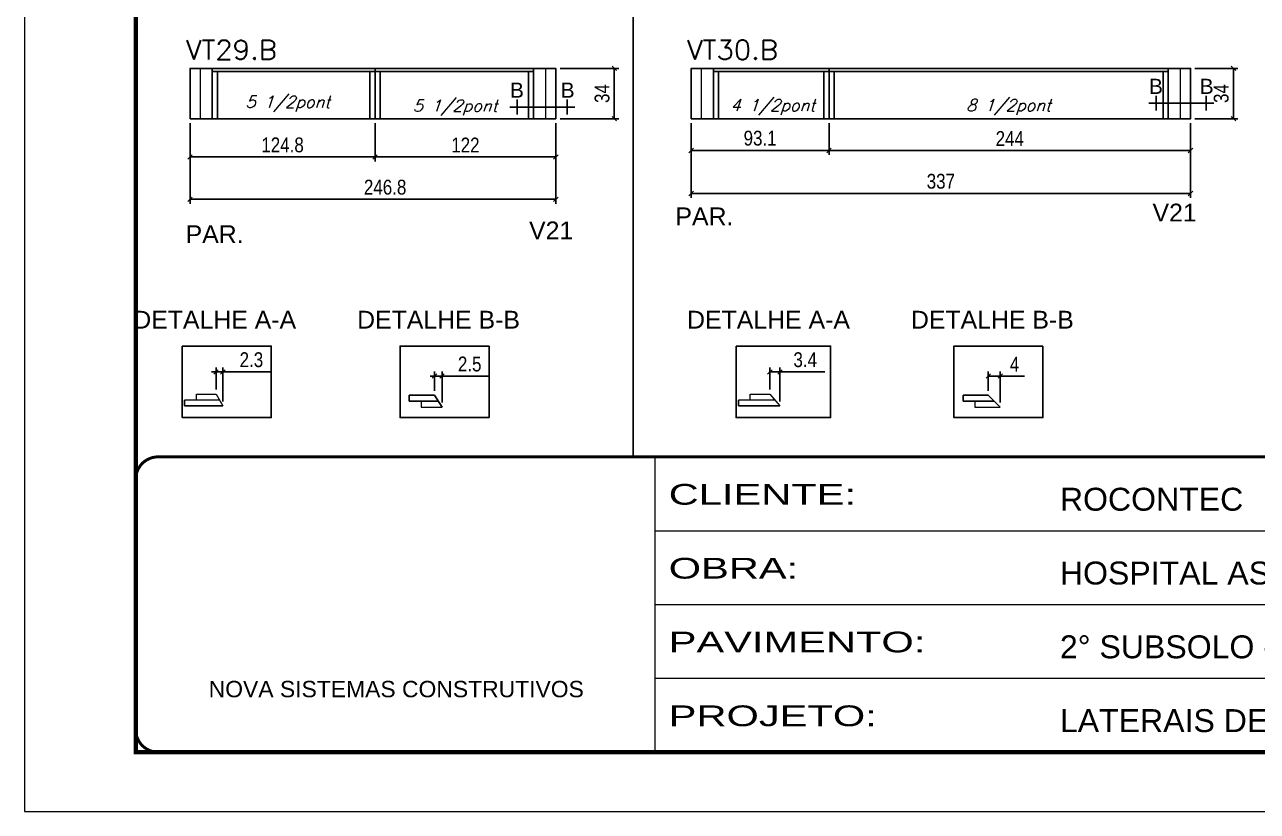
# Model space of a CAD drawing. Extents: x 137137 to 143418, y 10464 to 34486.
# Drawn here: x 138736 to 139568, y 26544 to 27075 of the extents above; entities that cross this region are included whole.
import ezdxf
from ezdxf.enums import TextEntityAlignment as Align

# ---------------------------------------------------------------- set-up
doc = ezdxf.new("R2010")
doc.units = 0
doc.linetypes.add('CONTINUO', pattern=[0])
doc.linetypes.add('DASHED', pattern=[0.75, 0.5, -0.25])
for name, color, linetype in [('5', 5, 'Continuous'), ('COTA', 241, 'Continuous'), ('detalhes', 4, 'Continuous'), ('Painéis', 200, 'Continuous'), ('SARR_2.2x7', 40, 'Continuous'), ('SARR_3.5x7', 81, 'Continuous'), ('texto', 7, 'Continuous')]:
    doc.layers.add(name, color=color, linetype=linetype)
for name, color, linetype, lineweight in [('Escoras', 2, 'Continuous', 25), ('Folhas', 255, 'Continuous', 9), ('Sarr 2.2x7', 40, 'Continuous', 9), ('SARRAFO DE PRESSAO', 251, 'DASHED', 9), ('Texto Seção', 7, 'Continuous', 15)]:
    doc.layers.add(name, color=color, linetype=linetype, lineweight=lineweight)
doc.styles.add('ARIAL', font='arial.ttf')
doc.styles.add('COTA TECNICA', font='techl___.ttf', dxfattribs={"height": 10})
doc.styles.add('REGUA-120', font='ROMANS.shx', dxfattribs={"height": 15})
doc.styles.add('Romans', font='romans.shx')
doc.styles.get("Standard").update_dxf_attribs({"font": 'arial.ttf'})
doc.styles.add('Tecnologia', font='')
doc.styles.get('Tecnologia').set_extended_font_data('Forgotten Futurist')
doc.dimstyles.new('PAINEL', dxfattribs={"dimtxt": 10, "dimasz": 3, "dimexe": 3, "dimexo": 3, "dimgap": 3, "dimtad": 1, "dimdec": 1, "dimzin": 12, "dimdsep": 46, "dimtxsty": 'COTA TECNICA', "dimblk1": 'OBLIQUE', "dimblk2": 'OBLIQUE', "dimsah": 1, "dimcen": 0.9, "dimclrd": 4, "dimclre": 4, "dimclrt": 240, "dimadec": 1, "dimazin": 3, "dimtfac": 1, "dimtdec": 1, "dimtmove": 0, "dimatfit": 3, "dimfxl": 1, "dimtolj": 1, "dimtzin": 12, "dimarcsym": 0})

# ---------------------------------------------------------------- blocks, each defined once
blk = doc.blocks.new('_Oblique')
at = {"color": 0, "linetype": 'ByBlock', "lineweight": -2}
blk.add_line((-0.5, -0.5), (0.5, 0.5), dxfattribs=at)
blk = doc.blocks.new('*D285')
at = {"layer": 'COTA', "color": 4, "linetype": 'ByBlock', "lineweight": -2, "transparency": 16777216}
for p, q in [((139525.64, 27045.82), (139554.61, 27045.82)), ((139551.61, 27045.82), (139551.61, 27011.82)), ((139525.64, 27011.82), (139554.61, 27011.82))]:
    blk.add_line(p, q, dxfattribs=at)
at = {"layer": 'Defpoints', "color": 0, "linetype": 'ByBlock', "transparency": 16777216}
for p in [(139522.64, 27045.82), (139522.64, 27011.82), (139551.61, 27011.82)]:
    blk.add_point(p, dxfattribs=at)
at = {"layer": 'COTA', "color": 4, "linetype": 'ByBlock', "lineweight": -2, "transparency": 16777216, "xscale": 3, "yscale": 3, "zscale": 3}
for p, rotation in [((139551.61, 27045.82), 90), ((139551.61, 27011.82), 270)]:
    blk.add_blockref('_Oblique', p, dxfattribs=dict(at, rotation=rotation))
at = {"layer": 'COTA', "color": 240, "linetype": 'ByBlock', "transparency": 16777216, "insert": (139543.39, 27028.82), "char_height": 10, "attachment_point": 5, "rotation": 90, "style": 'COTA TECNICA'}
blk.add_mtext('\\A1;34', dxfattribs=at)
blk = doc.blocks.new('*D286')
at = {"layer": 'Defpoints', "color": 0, "linetype": 'ByBlock', "transparency": 16777216}
for p in [(139185.64, 27011.82), (139522.64, 27011.82), (139185.64, 26961.35)]:
    blk.add_point(p, dxfattribs=at)
at = {"layer": 'Escoras', "color": 4, "linetype": 'ByBlock', "lineweight": -2, "transparency": 16777216}
for p, q in [((139185.64, 27008.82), (139185.64, 26958.35)), ((139522.64, 27008.82), (139522.64, 26958.35)), ((139522.64, 26961.35), (139185.64, 26961.35))]:
    blk.add_line(p, q, dxfattribs=at)
at = {"layer": 'Escoras', "color": 4, "linetype": 'ByBlock', "lineweight": -2, "transparency": 16777216, "xscale": 3, "yscale": 3, "zscale": 3, "rotation": 180}
blk.add_blockref('_Oblique', (139185.64, 26961.35), dxfattribs=at)
at = {"layer": 'Escoras', "color": 4, "linetype": 'ByBlock', "lineweight": -2, "transparency": 16777216, "xscale": 3, "yscale": 3, "zscale": 3}
blk.add_blockref('_Oblique', (139522.64, 26961.35), dxfattribs=at)
at = {"layer": 'Escoras', "color": 240, "linetype": 'ByBlock', "transparency": 16777216, "insert": (139354.14, 26969.57), "char_height": 10, "attachment_point": 5, "style": 'COTA TECNICA'}
blk.add_mtext('\\A1;337', dxfattribs=at)
blk = doc.blocks.new('*D837')
at = {"layer": 'Defpoints', "color": 0, "linetype": 'ByBlock', "transparency": 16777216}
for p in [(139185.64, 27011.82), (139278.69, 27011.82), (139278.69, 26990.39)]:
    blk.add_point(p, dxfattribs=at)
at = {"layer": 'Escoras', "color": 4, "linetype": 'ByBlock', "lineweight": -2, "transparency": 16777216}
for p, q in [((139185.64, 27008.82), (139185.64, 26987.39)), ((139278.69, 27008.82), (139278.69, 26987.39)), ((139185.64, 26990.39), (139278.69, 26990.39))]:
    blk.add_line(p, q, dxfattribs=at)
at = {"layer": 'Escoras', "color": 4, "linetype": 'ByBlock', "lineweight": -2, "transparency": 16777216, "xscale": 3, "yscale": 3, "zscale": 3, "rotation": 180}
blk.add_blockref('_Oblique', (139185.64, 26990.39), dxfattribs=at)
at = {"layer": 'Escoras', "color": 4, "linetype": 'ByBlock', "lineweight": -2, "transparency": 16777216, "xscale": 3, "yscale": 3, "zscale": 3}
blk.add_blockref('_Oblique', (139278.69, 26990.39), dxfattribs=at)
at = {"layer": 'Escoras', "color": 240, "linetype": 'ByBlock', "transparency": 16777216, "insert": (139232.16, 26998.64), "char_height": 10, "attachment_point": 5, "style": 'COTA TECNICA'}
blk.add_mtext('\\A1;93.1', dxfattribs=at)
blk = doc.blocks.new('*D838')
at = {"layer": 'Defpoints', "color": 0, "linetype": 'ByBlock', "transparency": 16777216}
for p in [(139278.69, 27011.82), (139522.64, 27011.82), (139522.64, 26990.39)]:
    blk.add_point(p, dxfattribs=at)
at = {"layer": 'Escoras', "color": 4, "linetype": 'ByBlock', "lineweight": -2, "transparency": 16777216}
for p, q in [((139278.69, 27008.82), (139278.69, 26987.39)), ((139522.64, 27008.82), (139522.64, 26987.39)), ((139278.69, 26990.39), (139522.64, 26990.39))]:
    blk.add_line(p, q, dxfattribs=at)
at = {"layer": 'Escoras', "color": 4, "linetype": 'ByBlock', "lineweight": -2, "transparency": 16777216, "xscale": 3, "yscale": 3, "zscale": 3, "rotation": 180}
blk.add_blockref('_Oblique', (139278.69, 26990.39), dxfattribs=at)
at = {"layer": 'Escoras', "color": 4, "linetype": 'ByBlock', "lineweight": -2, "transparency": 16777216, "xscale": 3, "yscale": 3, "zscale": 3}
blk.add_blockref('_Oblique', (139522.64, 26990.39), dxfattribs=at)
at = {"layer": 'Escoras', "color": 240, "linetype": 'ByBlock', "transparency": 16777216, "insert": (139400.66, 26998.47), "char_height": 10, "attachment_point": 5, "style": 'COTA TECNICA'}
blk.add_mtext('\\A1;244', dxfattribs=at)
blk = doc.blocks.new('*D293')
at = {"layer": 'COTA', "color": 4, "linetype": 'ByBlock', "lineweight": -2, "transparency": 16777216}
for p, q in [((139097.25, 27045.82), (139136.75, 27045.82)), ((139133.75, 27045.82), (139133.75, 27011.82)), ((139097.25, 27011.82), (139136.75, 27011.82))]:
    blk.add_line(p, q, dxfattribs=at)
at = {"layer": 'Defpoints', "color": 0, "linetype": 'ByBlock', "transparency": 16777216}
for p in [(139094.25, 27045.82), (139094.25, 27011.82), (139133.75, 27011.82)]:
    blk.add_point(p, dxfattribs=at)
at = {"layer": 'COTA', "color": 4, "linetype": 'ByBlock', "lineweight": -2, "transparency": 16777216, "xscale": 3, "yscale": 3, "zscale": 3}
for p, rotation in [((139133.75, 27045.82), 90), ((139133.75, 27011.82), 270)]:
    blk.add_blockref('_Oblique', p, dxfattribs=dict(at, rotation=rotation))
at = {"layer": 'COTA', "color": 240, "linetype": 'ByBlock', "transparency": 16777216, "insert": (139125.53, 27028.82), "char_height": 10, "attachment_point": 5, "rotation": 90, "style": 'COTA TECNICA'}
blk.add_mtext('\\A1;34', dxfattribs=at)
blk = doc.blocks.new('*D294')
at = {"layer": 'Defpoints', "color": 0, "linetype": 'ByBlock', "transparency": 16777216}
for p in [(138847.45, 27011.82), (139094.25, 27011.82), (138847.45, 26957.44)]:
    blk.add_point(p, dxfattribs=at)
at = {"layer": 'Escoras', "color": 4, "linetype": 'ByBlock', "lineweight": -2, "transparency": 16777216}
for p, q in [((138847.45, 27008.82), (138847.45, 26954.44)), ((139094.25, 27008.82), (139094.25, 26954.44)), ((139094.25, 26957.44), (138847.45, 26957.44))]:
    blk.add_line(p, q, dxfattribs=at)
at = {"layer": 'Escoras', "color": 4, "linetype": 'ByBlock', "lineweight": -2, "transparency": 16777216, "xscale": 3, "yscale": 3, "zscale": 3, "rotation": 180}
blk.add_blockref('_Oblique', (138847.45, 26957.44), dxfattribs=at)
at = {"layer": 'Escoras', "color": 4, "linetype": 'ByBlock', "lineweight": -2, "transparency": 16777216, "xscale": 3, "yscale": 3, "zscale": 3}
blk.add_blockref('_Oblique', (139094.25, 26957.44), dxfattribs=at)
at = {"layer": 'Escoras', "color": 240, "linetype": 'ByBlock', "transparency": 16777216, "insert": (138979.07, 26965.56), "char_height": 10, "attachment_point": 5, "style": 'COTA TECNICA'}
blk.add_mtext('\\A1;246.8', dxfattribs=at)
blk = doc.blocks.new('*D841')
at = {"layer": 'Defpoints', "color": 0, "linetype": 'ByBlock', "transparency": 16777216}
for p in [(138847.45, 27011.82), (138972.25, 27011.82), (138972.25, 26986)]:
    blk.add_point(p, dxfattribs=at)
at = {"layer": 'Escoras', "color": 4, "linetype": 'ByBlock', "lineweight": -2, "transparency": 16777216}
for p, q in [((138847.45, 27008.82), (138847.45, 26983)), ((138972.25, 27008.82), (138972.25, 26983)), ((138847.45, 26986), (138972.25, 26986))]:
    blk.add_line(p, q, dxfattribs=at)
at = {"layer": 'Escoras', "color": 4, "linetype": 'ByBlock', "lineweight": -2, "transparency": 16777216, "xscale": 3, "yscale": 3, "zscale": 3, "rotation": 180}
blk.add_blockref('_Oblique', (138847.45, 26986), dxfattribs=at)
at = {"layer": 'Escoras', "color": 4, "linetype": 'ByBlock', "lineweight": -2, "transparency": 16777216, "xscale": 3, "yscale": 3, "zscale": 3}
blk.add_blockref('_Oblique', (138972.25, 26986), dxfattribs=at)
at = {"layer": 'Escoras', "color": 240, "linetype": 'ByBlock', "transparency": 16777216, "insert": (138909.85, 26994.09), "char_height": 10, "attachment_point": 5, "style": 'COTA TECNICA'}
blk.add_mtext('\\A1;124.8', dxfattribs=at)
blk = doc.blocks.new('*D842')
at = {"layer": 'Defpoints', "color": 0, "linetype": 'ByBlock', "transparency": 16777216}
for p in [(138972.25, 27011.82), (139094.25, 27011.82), (139094.25, 26986)]:
    blk.add_point(p, dxfattribs=at)
at = {"layer": 'Escoras', "color": 4, "linetype": 'ByBlock', "lineweight": -2, "transparency": 16777216}
for p, q in [((138972.25, 27008.82), (138972.25, 26983)), ((139094.25, 27008.82), (139094.25, 26983)), ((138972.25, 26986), (139094.25, 26986))]:
    blk.add_line(p, q, dxfattribs=at)
at = {"layer": 'Escoras', "color": 4, "linetype": 'ByBlock', "lineweight": -2, "transparency": 16777216, "xscale": 3, "yscale": 3, "zscale": 3, "rotation": 180}
blk.add_blockref('_Oblique', (138972.25, 26986), dxfattribs=at)
at = {"layer": 'Escoras', "color": 4, "linetype": 'ByBlock', "lineweight": -2, "transparency": 16777216, "xscale": 3, "yscale": 3, "zscale": 3}
blk.add_blockref('_Oblique', (139094.25, 26986), dxfattribs=at)
at = {"layer": 'Escoras', "color": 240, "linetype": 'ByBlock', "transparency": 16777216, "insert": (139033.25, 26994.06), "char_height": 10, "attachment_point": 5, "style": 'COTA TECNICA'}
blk.add_mtext('\\A1;122', dxfattribs=at)
blk = doc.blocks.new('9999999999')
at = {"color": 30, "linetype": 'CONTINUO'}
for p, q in [((98564.56, 34230.21), (98564.56, 34429.45)), ((98564.56, 34379.64), (99583.98, 34379.64)), ((98564.56, 34329.83), (99487.98, 34329.83)), ((98564.56, 34280.02), (99487.98, 34280.02))]:
    blk.add_line(p, q, dxfattribs=at)
at = {"color": 30, "linetype": 'CONTINUO', "const_width": 2}
blk.add_lwpolyline([(99583.98, 34230.21), (99583.98, 34414.45, 0.414214), (99568.98, 34429.45), (98228.98, 34429.45, 0.414214), (98213.98, 34414.45), (98213.98, 34245.21, 0.414214), (98228.98, 34230.21), (99583.98, 34230.21)], format="xyb", dxfattribs=at)
at = {"layer": 'Folhas'}
blk.add_lwpolyline([(98138.98, 34190.21), (99623.98, 34190.21), (99623.98, 35240.21), (98138.98, 35240.21)], close=True, dxfattribs=at)
at = {"layer": 'Folhas', "color": 30, "const_width": 3}
blk.add_lwpolyline([(98213.98, 34230.21), (99583.98, 34230.21), (99583.98, 35200.21), (98213.98, 35200.21)], close=True, dxfattribs=at)
at = {"color": 7, "linetype": 'Continuous', "ltscale": 5, "style": 'ARIAL'}
for s, height, p in [('ROCONTEC', 15.483, (98837.68, 34393.13)), ('HOSPITAL ASSUNÇÃO', 15.4829, (98837.68, 34343.32)), ('2° SUBSOLO - TRECHO III', 15.4829, (98837.68, 34293.51)), ('NOVA SISTEMAS CONSTRUTIVOS', 11.0592, (98263.19, 34267.21)), ('LATERAIS DE VIGAS', 15.4829, (98837.68, 34243.7))]:
    blk.add_text(s, height=height, dxfattribs=at).set_placement(p)
at = {"layer": 'Folhas', "color": 7, "style": 'Tecnologia', "width": 1.5}
for s, p in [('CLIENTE:', (98573.65, 34397.17)), ('OBRA:', (98573.65, 34347.31)), ('PAVIMENTO:', (98573.65, 34297.5)), ('PROJETO:', (98573.65, 34247.69))]:
    blk.add_text(s, height=14, dxfattribs=at).set_placement(p)
blk = doc.blocks.new('*D83')
at = {"layer": 'Defpoints', "color": 0, "linetype": 'ByBlock', "transparency": 16777216}
for p in [(139017.51, 26838.1), (139012.41, 26825.19), (139017.51, 26817.19)]:
    blk.add_point(p, dxfattribs=at)
at = {"layer": 'Escoras', "color": 4, "linetype": 'ByBlock', "lineweight": -2, "transparency": 16777216}
for p, q in [((139012.41, 26828.19), (139012.41, 26841.1)), ((139017.51, 26820.19), (139017.51, 26841.1)), ((139012.41, 26838.1), (139009.41, 26838.1)), ((139012.41, 26838.1), (139017.51, 26838.1)), ((139017.51, 26838.1), (139048.79, 26838.1))]:
    blk.add_line(p, q, dxfattribs=at)
at = {"layer": 'Escoras', "color": 4, "linetype": 'ByBlock', "lineweight": -2, "transparency": 16777216, "xscale": 3, "yscale": 3, "zscale": 3}
blk.add_blockref('_Oblique', (139012.41, 26838.1), dxfattribs=at)
at = {"layer": 'Escoras', "color": 4, "linetype": 'ByBlock', "lineweight": -2, "transparency": 16777216, "xscale": 3, "yscale": 3, "zscale": 3, "rotation": 180}
blk.add_blockref('_Oblique', (139017.51, 26838.1), dxfattribs=at)
at = {"layer": 'Escoras', "color": 240, "linetype": 'ByBlock', "transparency": 16777216, "insert": (139036.15, 26846.21), "char_height": 10, "attachment_point": 5, "style": 'COTA TECNICA'}
blk.add_mtext('\\A1;2.5', dxfattribs=at)
blk = doc.blocks.new('*D84')
at = {"layer": 'Defpoints', "color": 0, "linetype": 'ByBlock', "transparency": 16777216}
for p in [(138864.95, 26840.88), (138864.95, 26825.97), (138869.54, 26817.97)]:
    blk.add_point(p, dxfattribs=at)
at = {"layer": 'Escoras', "color": 4, "linetype": 'ByBlock', "lineweight": -2, "transparency": 16777216}
for p, q in [((138864.95, 26840.88), (138861.95, 26840.88)), ((138864.95, 26828.97), (138864.95, 26843.88)), ((138864.95, 26840.88), (138869.54, 26840.88)), ((138869.54, 26820.97), (138869.54, 26843.88)), ((138869.54, 26840.88), (138901.55, 26840.88))]:
    blk.add_line(p, q, dxfattribs=at)
at = {"layer": 'Escoras', "color": 4, "linetype": 'ByBlock', "lineweight": -2, "transparency": 16777216, "xscale": 3, "yscale": 3, "zscale": 3}
blk.add_blockref('_Oblique', (138864.95, 26840.88), dxfattribs=at)
at = {"layer": 'Escoras', "color": 4, "linetype": 'ByBlock', "lineweight": -2, "transparency": 16777216, "xscale": 3, "yscale": 3, "zscale": 3, "rotation": 180}
blk.add_blockref('_Oblique', (138869.54, 26840.88), dxfattribs=at)
at = {"layer": 'Escoras', "color": 240, "linetype": 'ByBlock', "transparency": 16777216, "insert": (138888.83, 26849.1), "char_height": 10, "attachment_point": 5, "style": 'COTA TECNICA'}
blk.add_mtext('\\A1;2.3', dxfattribs=at)
blk = doc.blocks.new('*D85')
at = {"layer": 'Defpoints', "color": 0, "linetype": 'ByBlock', "transparency": 16777216}
for p in [(139394.28, 26838.1), (139386.18, 26825.19), (139394.28, 26817.19)]:
    blk.add_point(p, dxfattribs=at)
at = {"layer": 'Escoras', "color": 4, "linetype": 'ByBlock', "lineweight": -2, "transparency": 16777216}
for p, q in [((139386.18, 26828.19), (139386.18, 26841.1)), ((139394.28, 26820.19), (139394.28, 26841.1)), ((139386.18, 26838.1), (139394.28, 26838.1)), ((139394.28, 26838.1), (139410.52, 26838.1))]:
    blk.add_line(p, q, dxfattribs=at)
at = {"layer": 'Escoras', "color": 4, "linetype": 'ByBlock', "lineweight": -2, "transparency": 16777216, "xscale": 3, "yscale": 3, "zscale": 3, "rotation": 180}
blk.add_blockref('_Oblique', (139386.18, 26838.1), dxfattribs=at)
at = {"layer": 'Escoras', "color": 4, "linetype": 'ByBlock', "lineweight": -2, "transparency": 16777216, "xscale": 3, "yscale": 3, "zscale": 3}
blk.add_blockref('_Oblique', (139394.28, 26838.1), dxfattribs=at)
at = {"layer": 'Escoras', "color": 240, "linetype": 'ByBlock', "transparency": 16777216, "insert": (139403.9, 26846.17), "char_height": 10, "attachment_point": 5, "style": 'COTA TECNICA'}
blk.add_mtext('\\A1;4', dxfattribs=at)
blk = doc.blocks.new('*D86')
at = {"layer": 'Defpoints', "color": 0, "linetype": 'ByBlock', "transparency": 16777216}
for p in [(139238.72, 26840.88), (139238.72, 26825.97), (139245.52, 26817.97)]:
    blk.add_point(p, dxfattribs=at)
at = {"layer": 'Escoras', "color": 4, "linetype": 'ByBlock', "lineweight": -2, "transparency": 16777216}
for p, q in [((139238.72, 26828.97), (139238.72, 26843.88)), ((139238.72, 26840.88), (139245.52, 26840.88)), ((139245.52, 26820.97), (139245.52, 26843.88)), ((139245.52, 26840.88), (139275.78, 26840.88))]:
    blk.add_line(p, q, dxfattribs=at)
at = {"layer": 'Escoras', "color": 4, "linetype": 'ByBlock', "lineweight": -2, "transparency": 16777216, "xscale": 3, "yscale": 3, "zscale": 3, "rotation": 180}
blk.add_blockref('_Oblique', (139238.72, 26840.88), dxfattribs=at)
at = {"layer": 'Escoras', "color": 4, "linetype": 'ByBlock', "lineweight": -2, "transparency": 16777216, "xscale": 3, "yscale": 3, "zscale": 3}
blk.add_blockref('_Oblique', (139245.52, 26840.88), dxfattribs=at)
at = {"layer": 'Escoras', "color": 240, "linetype": 'ByBlock', "transparency": 16777216, "insert": (139262.6, 26849.1), "char_height": 10, "attachment_point": 5, "style": 'COTA TECNICA'}
blk.add_mtext('\\A1;3.4', dxfattribs=at)

msp = doc.modelspace()

# ---------------------------------------------------------------- linework, layer by layer
at = {"linetype": 'ByBlock'}
for points in [[(138842.2, 26858.41), (138902.18, 26858.41), (138902.18, 26810.07), (138842.2, 26810.07)], [(139049.2, 26858.41), (138989.22, 26858.41), (138989.22, 26810.07), (139049.2, 26810.07)], [(139215.97, 26858.41), (139279.73, 26858.41), (139279.73, 26810.07), (139215.97, 26810.07)], [(139422.97, 26858.41), (139362.99, 26858.41), (139362.99, 26810.07), (139422.97, 26810.07)]]:
    msp.add_lwpolyline(points, close=True, dxfattribs=at)
at = {"layer": 'COTA', "linetype": 'ByBlock'}
msp.add_line((139146.42, 27554.33), (139146.42, 26783.57), dxfattribs=at)
at = {"layer": 'detalhes'}
for p, q in [((139068.2, 27024.69), (139068.2, 27014.69)), ((139102.03, 27024.69), (139102.03, 27014.69)), ((139538.31, 27022.27), (139494.48, 27022.27)), ((139499.48, 27027.27), (139499.48, 27017.27)), ((139533.31, 27027.27), (139533.31, 27017.27)), ((139107.03, 27019.69), (139063.2, 27019.69))]:
    msp.add_line(p, q, dxfattribs=at)
at = {"layer": 'Painéis', "linetype": 'ByBlock'}
for p, q in [((138972.25, 27011.82), (138972.25, 27045.82)), ((139278.69, 27011.82), (139278.69, 27045.82)), ((139012.41, 26825.19), (138995.41, 26825.19)), ((138995.41, 26825.19), (138995.41, 26821.19)), ((139017.51, 26817.19), (139012.41, 26825.19)), ((139386.18, 26825.19), (139369.18, 26825.19)), ((139369.18, 26825.19), (139369.18, 26821.19)), ((139394.28, 26817.19), (139386.18, 26825.19)), ((138843.74, 26821.97), (138867.23, 26822.01)), ((138843.74, 26817.97), (138843.74, 26821.97)), ((138869.54, 26817.97), (138843.74, 26817.97)), ((138995.41, 26821.19), (139014.96, 26821.19)), ((139217.52, 26821.97), (139242.09, 26822.01)), ((139217.52, 26817.97), (139217.52, 26821.97)), ((139245.52, 26817.97), (139217.52, 26817.97)), ((139369.18, 26821.19), (139390.23, 26821.19))]:
    msp.add_line(p, q, dxfattribs=at)
for points in [[(138847.45, 27011.82), (139094.25, 27011.82), (139094.25, 27045.82), (138847.45, 27045.82)], [(139185.64, 27011.82), (139522.64, 27011.82), (139522.64, 27045.82), (139185.64, 27045.82)]]:
    msp.add_lwpolyline(points, close=True, dxfattribs=at)
at = {"layer": 'Sarr 2.2x7'}
for p, q in [((138854.45, 27011.82), (138854.45, 27045.82)), ((139087.25, 27045.82), (139087.25, 27011.82)), ((139192.64, 27011.82), (139192.64, 27045.82)), ((139515.64, 27045.82), (139515.64, 27011.82)), ((138851.74, 26821.97), (138851.74, 26825.97)), ((138851.74, 26825.97), (138864.95, 26825.97)), ((138864.95, 26825.97), (138869.54, 26817.97)), ((139225.52, 26821.97), (139225.52, 26825.97)), ((139225.52, 26825.97), (139238.72, 26825.97)), ((139238.72, 26825.97), (139245.52, 26817.97)), ((138867.23, 26822), (138851.74, 26821.97)), ((139014.06, 26821.19), (139003.41, 26821.19)), ((139003.41, 26821.19), (139003.41, 26817.19)), ((139003.41, 26817.19), (139017.51, 26817.19)), ((139241, 26822), (139225.52, 26821.97)), ((139387.83, 26821.19), (139377.18, 26821.19)), ((139377.18, 26821.19), (139377.18, 26817.19)), ((139377.18, 26817.19), (139394.28, 26817.19))]:
    msp.add_line(p, q, dxfattribs=at)
at = {"layer": 'SARR_2.2x7', "linetype": 'Continuous'}
for p, q in [((138972.25, 27043.62), (138862.45, 27043.62)), ((139079.25, 27043.62), (138972.25, 27043.62)), ((139278.69, 27043.62), (139200.64, 27043.62)), ((139507.64, 27043.62), (139278.69, 27043.62))]:
    msp.add_line(p, q, dxfattribs=at)
at = {"layer": 'SARR_3.5x7'}
for p, q in [((138862.45, 27045.82), (138862.45, 27011.82)), ((138865.95, 27043.62), (138865.95, 27011.82)), ((138968.75, 27043.62), (138968.75, 27011.82)), ((138975.75, 27043.62), (138975.75, 27011.82)), ((139075.75, 27043.62), (139075.75, 27011.82)), ((139079.25, 27045.82), (139079.25, 27011.82)), ((139200.64, 27045.82), (139200.64, 27011.82)), ((139204.14, 27043.62), (139204.14, 27011.82)), ((139275.19, 27043.62), (139275.19, 27011.82)), ((139282.19, 27043.62), (139282.19, 27011.82)), ((139504.14, 27043.62), (139504.14, 27011.82)), ((139507.64, 27045.82), (139507.64, 27011.82))]:
    msp.add_line(p, q, dxfattribs=at)

# ---------------------------------------------------------------- block references
at = {"layer": 'SARRAFO DE PRESSAO', "color": 6, "linetype": 'ByBlock'}
msp.add_blockref('9999999999', (40596.81, -7645.88), dxfattribs=at)

# ---------------------------------------------------------------- texts
at = {"layer": '5', "linetype": 'Continuous'}
for s, p in [('PAR.', (139175.01, 26939.93)), ('V21', (139496.99, 26942.48)), ('PAR.', (138844.44, 26927.9)), ('V21', (139076.22, 26930.44))]:
    msp.add_text(s, height=12, rotation=0.00004, dxfattribs=at).set_placement(p)
at = {"layer": '5', "color": 7, "linetype": 'Continuous'}
for s, p in [('DETALHE A-A', (138809.1, 26870.18)), ('DETALHE B-B', (138960.18, 26870.18)), ('DETALHE A-A', (139182.88, 26870.18)), ('DETALHE B-B', (139333.95, 26870.18))]:
    msp.add_text(s, height=12, rotation=359.99996, dxfattribs=at).set_placement(p)
at = {"layer": 'detalhes', "color": 0, "linetype": 'Continuous', "style": 'ARIAL'}
for p in [(139499.28, 27033.69), (139533.51, 27033.69), (139068, 27031.1), (139102.23, 27031.1)]:
    msp.add_text('B', height=10.22, dxfattribs=at).set_placement(p, align=Align.MIDDLE_CENTER)
at = {"layer": 'texto', "color": 2, "char_height": 8, "attachment_point": 5, "style": 'Romans'}
for s, insert in [('{\\Q19;\\C256;5 1/2pont}', (138913.33, 27021.87)), ('{\\Q19;\\C256;5 1/2pont}', (139026.26, 27019.3)), ('{\\Q19;\\C256;4 1/2pont}', (139240.66, 27019.58)), ('{\\Q19;\\C256;8 1/2pont}', (139399.72, 27019.58))]:
    msp.add_mtext(s, dxfattribs=dict(at, insert=insert))
at = {"layer": 'Texto Seção', "style": 'REGUA-120', "width": 1.05}
for s, p in [('VT29.B', (138844.63, 27051.82)), ('VT30.B', (139182.82, 27051.82))]:
    msp.add_text(s, height=13, dxfattribs=at).set_placement(p)

# ---------------------------------------------------------------- dimensions: what is measured, and where the dimension line sits
at = {"layer": 'COTA', "linetype": 'ByBlock'}
for base, p1, p2, picture, middle in [((139133.75, 27011.82), (139094.25, 27045.82), (139094.25, 27011.82), '*D293', (139125.53, 27028.82)), ((139551.61, 27011.82), (139522.64, 27045.82), (139522.64, 27011.82), '*D285', (139543.39, 27028.82))]:
    dim = msp.add_linear_dim(base=base, p1=p1, p2=p2, angle=90, dimstyle='PAINEL', dxfattribs=at)
    dim.commit()
    dim.dimension.update_dxf_attribs({"geometry": picture, "text_midpoint": middle})
at = {"layer": 'Escoras', "linetype": 'ByBlock'}
dim = msp.add_linear_dim(base=(138847.45, 26957.44), p1=(139094.25, 27011.82), p2=(138847.45, 27011.82), dimstyle='PAINEL', dxfattribs=at)
dim.commit()
dim.dimension.update_dxf_attribs({"geometry": '*D294', "text_midpoint": (138979.07, 26957.44), "dimtype": 160})
for base, p1, p2, picture, middle in [((138972.25, 26986), (138847.45, 27011.82), (138972.25, 27011.82), '*D841', (138909.85, 26994.09)), ((139094.25, 26986), (138972.25, 27011.82), (139094.25, 27011.82), '*D842', (139033.25, 26994.06)), ((139185.64, 26961.35), (139522.64, 27011.82), (139185.64, 27011.82), '*D286', (139354.14, 26969.57)), ((139278.68500501, 26990.39294855), (139185.63500501, 27011.82288143), (139278.68500501, 27011.82288143), '*D837', (139232.16000501, 26998.64148657)), ((139522.63500501, 26990.39294855), (139278.68500501, 27011.82288143), (139522.63500501, 27011.82288143), '*D838', (139400.66000501, 26998.46604797))]:
    dim = msp.add_linear_dim(base=base, p1=p1, p2=p2, dimstyle='PAINEL', dxfattribs=at)
    dim.commit()
    dim.dimension.update_dxf_attribs({"geometry": picture, "text_midpoint": middle})
for base, p1, p2, picture, middle in [((138864.95, 26840.88), (138869.54, 26817.97), (138864.95, 26825.97), '*D84', (138888.83, 26840.88)), ((139238.72, 26840.88), (139245.52, 26817.97), (139238.72, 26825.97), '*D86', (139262.6, 26840.88))]:
    dim = msp.add_linear_dim(base=base, p1=p1, p2=p2, angle=180, dimstyle='PAINEL', override={"dimlfac": 0.5}, dxfattribs=at)
    dim.commit()
    dim.dimension.update_dxf_attribs({"geometry": picture, "text_midpoint": middle, "dimtype": 160})
for base, p1, p2, picture, middle in [((139017.5067, 26838.0996), (139012.4112, 26825.1913), (139017.5067, 26817.1913), '*D83', (139036.1485, 26846.2092)), ((139394.2801, 26838.0996), (139386.1846, 26825.1913), (139394.2801, 26817.1913), '*D85', (139403.8985, 26846.1727))]:
    dim = msp.add_linear_dim(base=base, p1=p1, p2=p2, angle=180, dimstyle='PAINEL', override={"dimlfac": 0.5}, dxfattribs=at)
    dim.commit()
    dim.dimension.update_dxf_attribs({"geometry": picture, "text_midpoint": middle})

doc.saveas('drawing.dxf')
